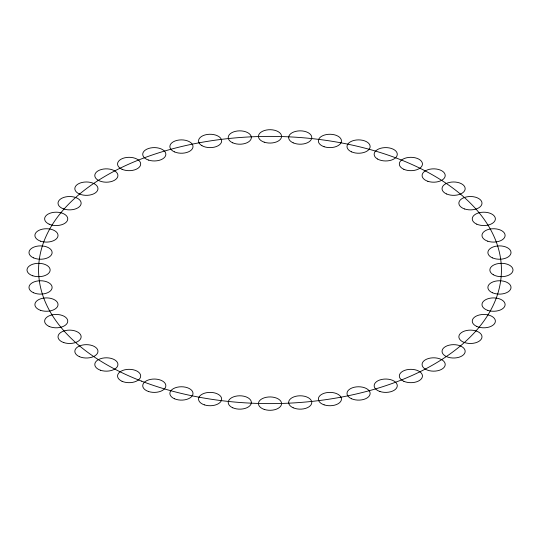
<?xml version="1.0" encoding="UTF-8"?>
<svg xmlns="http://www.w3.org/2000/svg" width="540" height="540" viewBox="0 0 540 540"><rect width="100%" height="100%" fill="white"/><g stroke="black" fill="none" stroke-linecap="round" stroke-linejoin="round"><path stroke-width="0.81" d="M63.794 208.98A11.57 6.683 0 0 0 81.148 203.195A11.57 6.683 0 0 0 63.794 197.411A11.57 6.683 0 0 0 63.794 208.98M79.353 193.961A11.57 6.683 0 0 0 97.868 189.533A11.57 6.683 0 0 0 81.965 182.486A11.57 6.683 0 0 0 79.353 193.961M40.669 241.204A11.57 6.683 0 0 0 58.03 235.42A11.57 6.683 0 0 0 40.669 229.635A11.57 6.683 0 0 0 40.669 241.204M49.147 224.168A11.57 6.683 0 0 0 67.662 219.74A11.57 6.683 0 0 0 51.759 212.699A11.57 6.683 0 0 0 49.147 224.168M32.785 275.785A11.57 6.683 0 0 0 50.146 270A11.57 6.683 0 0 0 32.785 264.215A11.57 6.683 0 0 0 32.785 275.785M33.507 257.857A11.57 6.683 0 0 0 52.022 253.429A11.57 6.683 0 0 0 36.126 246.388A11.57 6.683 0 0 0 33.507 257.857M40.669 310.365A11.57 6.683 0 0 0 58.03 304.58A11.57 6.683 0 0 0 40.669 298.796A11.57 6.683 0 0 0 40.669 310.365M33.507 292.741A11.57 6.683 0 0 0 52.022 288.313A11.57 6.683 0 0 0 36.126 281.266A11.57 6.683 0 0 0 33.507 292.741M63.794 342.59A11.57 6.683 0 0 0 81.148 336.805A11.57 6.683 0 0 0 63.794 331.02A11.57 6.683 0 0 0 63.794 342.59M49.147 326.43A11.57 6.683 0 0 0 67.662 322.002A11.57 6.683 0 0 0 51.759 314.962A11.57 6.683 0 0 0 49.147 326.43M100.568 370.264A11.57 6.683 0 0 0 117.929 364.48A11.57 6.683 0 0 0 100.568 358.695A11.57 6.683 0 0 0 100.568 370.264M79.353 356.636A11.57 6.683 0 0 0 97.868 352.208A11.57 6.683 0 0 0 81.965 345.168A11.57 6.683 0 0 0 79.353 356.636M148.5 391.5A11.57 6.683 0 0 0 165.854 385.715A11.57 6.683 0 0 0 148.5 379.931A11.57 6.683 0 0 0 148.5 391.5M122.074 381.301A11.57 6.683 0 0 0 140.589 376.873A11.57 6.683 0 0 0 124.686 369.832A11.57 6.683 0 0 0 122.074 381.301M204.316 404.845A11.57 6.683 0 0 0 221.67 399.06A11.57 6.683 0 0 0 204.316 393.275A11.57 6.683 0 0 0 204.316 404.845M174.393 398.743A11.57 6.683 0 0 0 192.908 394.315A11.57 6.683 0 0 0 177.005 387.275A11.57 6.683 0 0 0 174.393 398.743M264.215 409.401A11.57 6.683 0 0 0 281.57 403.616A11.57 6.683 0 0 0 264.215 397.832A11.57 6.683 0 0 0 264.215 409.401M232.747 407.774A11.57 6.683 0 0 0 251.262 403.346A11.57 6.683 0 0 0 235.366 396.299A11.57 6.683 0 0 0 232.747 407.774M324.115 404.845A11.57 6.683 0 0 0 341.469 399.06A11.57 6.683 0 0 0 324.115 393.275A11.57 6.683 0 0 0 324.115 404.845M293.166 407.774A11.57 6.683 0 0 0 311.681 403.346A11.57 6.683 0 0 0 295.778 396.299A11.57 6.683 0 0 0 293.166 407.774M379.931 391.5A11.57 6.683 0 0 0 397.285 385.715A11.57 6.683 0 0 0 379.931 379.931A11.57 6.683 0 0 0 379.931 391.5M351.52 398.743A11.57 6.683 0 0 0 370.035 394.315A11.57 6.683 0 0 0 354.139 387.275A11.57 6.683 0 0 0 351.52 398.743M425.459 369.205A11.57 6.683 0 0 0 444.825 366.208A11.57 6.683 0 0 0 430.65 358.027A11.57 6.683 0 0 0 425.459 369.205M403.839 381.301A11.57 6.683 0 0 0 422.354 376.873A11.57 6.683 0 0 0 406.458 369.832A11.57 6.683 0 0 0 403.839 381.301M464.636 342.59A11.57 6.683 0 0 0 481.997 336.805A11.57 6.683 0 0 0 464.636 331.02A11.57 6.683 0 0 0 464.636 342.59M446.56 356.636A11.57 6.683 0 0 0 465.075 352.208A11.57 6.683 0 0 0 449.179 345.168A11.57 6.683 0 0 0 446.56 356.636M487.755 310.365A11.57 6.683 0 0 0 505.116 304.58A11.57 6.683 0 0 0 487.755 298.796A11.57 6.683 0 0 0 487.755 310.365M476.766 326.43A11.57 6.683 0 0 0 495.281 322.002A11.57 6.683 0 0 0 479.385 314.962A11.57 6.683 0 0 0 476.766 326.43M493.25 274.725A11.57 6.683 0 0 0 512.609 271.728A11.57 6.683 0 0 0 498.433 263.547A11.57 6.683 0 0 0 493.25 274.725M492.406 292.741A11.57 6.683 0 0 0 510.921 288.313A11.57 6.683 0 0 0 495.018 281.266A11.57 6.683 0 0 0 492.406 292.741M487.755 241.204A11.57 6.683 0 0 0 505.116 235.42A11.57 6.683 0 0 0 487.755 229.635A11.57 6.683 0 0 0 487.755 241.204M492.406 257.857A11.57 6.683 0 0 0 510.921 253.429A11.57 6.683 0 0 0 495.018 246.388A11.57 6.683 0 0 0 492.406 257.857M464.636 208.98A11.57 6.683 0 0 0 481.997 203.195A11.57 6.683 0 0 0 464.636 197.411A11.57 6.683 0 0 0 464.636 208.98M476.766 224.168A11.57 6.683 0 0 0 495.281 219.74A11.57 6.683 0 0 0 479.385 212.699A11.57 6.683 0 0 0 476.766 224.168M427.862 181.305A11.57 6.683 0 0 0 445.217 175.52A11.57 6.683 0 0 0 427.862 169.736A11.57 6.683 0 0 0 427.862 181.305M351.52 151.855A11.57 6.683 0 0 0 370.035 147.427A11.57 6.683 0 0 0 354.139 140.387A11.57 6.683 0 0 0 351.52 151.855M377.534 159.01A11.57 6.683 0 0 0 396.893 156.013A11.57 6.683 0 0 0 382.718 147.832A11.57 6.683 0 0 0 377.534 159.01M403.839 169.297A11.57 6.683 0 0 0 422.354 164.869A11.57 6.683 0 0 0 406.458 157.822A11.57 6.683 0 0 0 403.839 169.297M324.115 146.725A11.57 6.683 0 0 0 341.469 140.94A11.57 6.683 0 0 0 324.115 135.155A11.57 6.683 0 0 0 324.115 146.725M446.56 193.961A11.57 6.683 0 0 0 465.075 189.533A11.57 6.683 0 0 0 449.179 182.486A11.57 6.683 0 0 0 446.56 193.961M264.215 142.169A11.57 6.683 0 0 0 281.57 136.384A11.57 6.683 0 0 0 264.215 130.599A11.57 6.683 0 0 0 264.215 142.169M293.166 142.83A11.57 6.683 0 0 0 311.681 138.402A11.57 6.683 0 0 0 295.778 131.355A11.57 6.683 0 0 0 293.166 142.83M201.919 145.665A11.57 6.683 0 0 0 221.279 142.668A11.57 6.683 0 0 0 207.11 134.487A11.57 6.683 0 0 0 201.919 145.665M232.747 142.83A11.57 6.683 0 0 0 251.262 138.402A11.57 6.683 0 0 0 235.366 131.355A11.57 6.683 0 0 0 232.747 142.83M148.5 160.07A11.57 6.683 0 0 0 165.854 154.285A11.57 6.683 0 0 0 148.5 148.5A11.57 6.683 0 0 0 148.5 160.07M174.393 151.855A11.57 6.683 0 0 0 192.908 147.427A11.57 6.683 0 0 0 177.005 140.387A11.57 6.683 0 0 0 174.393 151.855M122.074 169.297A11.57 6.683 0 0 0 140.589 164.869A11.57 6.683 0 0 0 124.686 157.822A11.57 6.683 0 0 0 122.074 169.297M98.172 180.245A11.57 6.683 0 0 0 117.531 177.248A11.57 6.683 0 0 0 103.363 169.067A11.57 6.683 0 0 0 98.172 180.245M141.426 381.098A231.431 133.616 0 0 0 500.931 278.741A231.431 133.616 0 0 0 167.643 150.167A231.431 133.616 0 0 0 141.426 381.098"/></g></svg>
